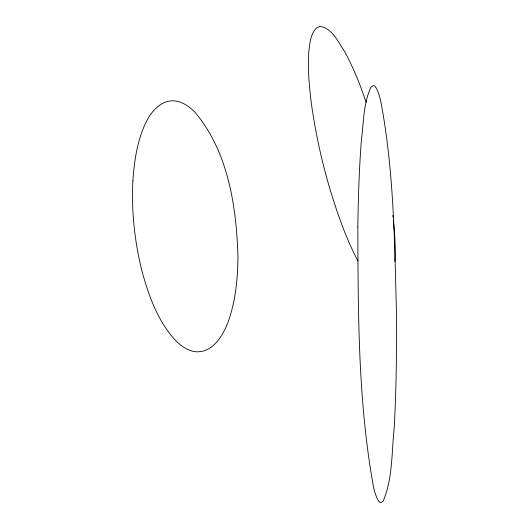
<?xml version="1.0" encoding="UTF-8"?>
<svg xmlns="http://www.w3.org/2000/svg" width="529" height="529" viewBox="0 0 529 529"><rect width="100%" height="100%" fill="white"/><g stroke="black" fill="none" stroke-linecap="round" stroke-linejoin="round"><path stroke-width="0.79" d="M394.892 261.531C395.626 247.777 394.885 233.983 393.305 220.309M366.233 102.289L359.932 85.017A250.382 52.913 81.2 0 0 343.658 49.944C337.601 41.064 331.974 28.202 320.131 26.45L316.653 27.799C310.06 34.279 309.763 44.291 308.698 52.907C307.733 69.927 309.267 86.954 311.409 103.829C317.466 146.705 328.185 188.965 343.658 229.421A250.382 52.913 81.2 0 0 358.007 261.022M392.749 215.462L392.935 217.075M357.835 226.908C358.159 313.637 357.961 401.26 373.467 486.865A24.718 5.224 81.2 0 0 380.748 502.55L383.108 501.261C392.783 478.732 391.493 453.128 394.131 429.138C396.36 389.456 396.776 349.695 396.38 309.961C394.568 240.265 393.847 169.902 380.748 101.211A24.718 5.224 81.2 0 0 373.467 85.526L371.107 86.816C363.297 103.3 363.727 122.325 361.393 140.099C359.145 168.982 358.252 197.945 357.835 226.908M132.885 180.839C131.344 211.911 134.736 243.175 142.539 273.281C149.323 297.232 158.191 321.658 175.33 340.266A38.392 22.165 60 0 0 195.095 351.679C212.129 353.392 222.61 336.358 227.887 322.551C235.577 301.55 237.752 279.001 237.957 256.77C236.423 206.601 228.336 152.028 195.095 112.366A38.392 22.165 60 0 0 175.33 100.953C162.297 99.346 152.279 110.164 146.764 120.731C137.414 139.332 134.293 160.28 132.885 180.839"/></g></svg>
